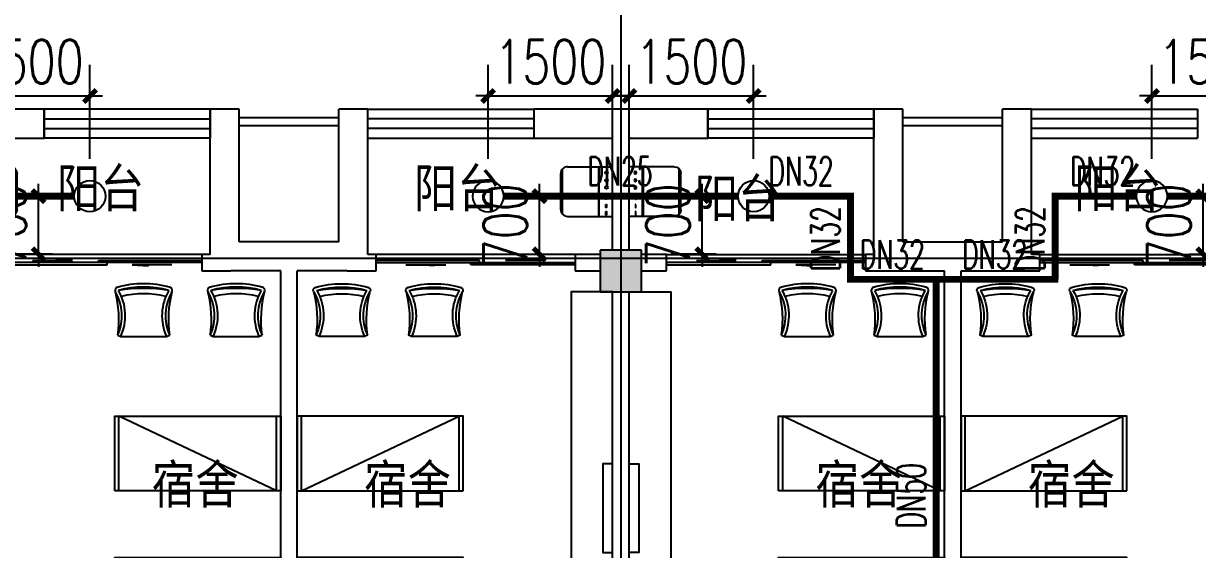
# Model space of a CAD drawing. Extents: x 0 to 2838408, y -923048 to 203859.
# Drawn here: x 2706063 to 2720213, y -474363 to -468028 of the extents above; entities that cross this region are included whole.
import ezdxf

# ---------------------------------------------------------------- set-up
doc = ezdxf.new("R2010")
doc.units = 0
doc.header["$LTSCALE"] = 1000
for name, color, linetype in [('A-Fixt', 81, 'Continuous'), ('COLUMN', 9, 'Continuous'), ('DOTE', 8, 'Continuous'), ('E2-栏杆', 92, 'Continuous'), ('EQUIP_喷头', 7, 'Continuous'), ('PIPE-喷淋', 6, 'Continuous'), ('PUB_HATCH', 8, 'Continuous'), ('PUB_TEXT', 7, 'Continuous'), ('TEXT_喷淋', 7, 'Continuous'), ('TWT_DIM', 3, 'Continuous'), ('WALL', 9, 'Continuous'), ('WINDOW', 4, 'Continuous'), ('XREF', 8, 'Continuous'), ('配景', 3, 'Continuous')]:
    doc.layers.add(name, color=color, linetype=linetype)
doc.styles.add('_TCH_DIM_T3', font='SIMPLEX', dxfattribs={"width": 0.75, "bigfont": 'HZTXT'})
doc.styles.add('_TWT_PIPEDN', font='SIMPLEX', dxfattribs={"width": 0.8, "height": 2.3, "bigfont": 'HZTXT'})
doc.styles.get("Standard").update_dxf_attribs({"font": 'geniso.shx', "bigfont": 'hztxt.shx'})
doc.dimstyles.new('_TWT_ARCH&&150', dxfattribs={"dimtxt": 525, "dimasz": 150, "dimexe": 375, "dimexo": 450, "dimgap": 150, "dimtad": 1, "dimdec": 0, "dimzin": 0, "dimdsep": 46, "dimtxsty": '_TCH_DIM_T3', "dimblk": 'ARCHTICK', "dimcen": 0.09, "dimclrt": 7, "dimazin": 2, "dimtfac": 1, "dimtdec": 0, "dimtix": 1, "dimtmove": 2, "dimatfit": 3, "dimfxl": 1, "dimtolj": 1, "dimtzin": 0, "dimarcsym": 0})

# ---------------------------------------------------------------- blocks, each defined once
blk = doc.blocks.new('单人床')
at = {"layer": 'A-Fixt'}
for p, q in [((47774, 13973), (48674, 13973)), ((47774, 12073), (48674, 13973)), ((47774, 12073), (48674, 12073))]:
    blk.add_line(p, q, dxfattribs=at)
blk.add_lwpolyline([(47774, 14023), (48674, 14023), (48674, 12023), (47774, 12023), (47774, 14023)], dxfattribs=at)
blk = doc.blocks.new('CH_AP01')
for p, q in [((-311, 17), (-275, 0)), ((-275, 0), (275, 0)), ((275, 0), (311, 17))]:
    blk.add_line(p, q)
for centre, radius, start, end in [((-307, 555), 37.8, 100.1859, 202.8359), ((0, -579), 1213, 74.7104, 105.2896), ((0, -579), 1173, 75.0287, 104.9713), ((0, -1278), 1857, 80.611, 99.389), ((307, 555), 37.8, 337.1641, 79.8141), ((-1658, 202), 1360, 352.1659, 14.4283), ((-824, 250), 563, 335.5038, 31.0903), ((-824, 250), 603, 335.5038, 30.2691), ((0, -579), 1093, 75.8767, 104.1233), ((824, 250), 603, 149.7309, 204.4962), ((824, 250), 563, 148.9097, 204.4962), ((1658, 202), 1360, 165.5717, 187.8341)]:
    blk.add_arc(centre, radius, start, end)
blk = doc.blocks.new('A$C61295E98')
at = {"color": 3}
for p, q in [((544, 598), (0, 598)), ((0, 598), (0, 0)), ((161, 598), (161, 0)), ((170, 0), (170, 598)), ((603, 572), (603, 26)), ((624, 518), (624, 80)), ((544, 0), (0, 0))]:
    blk.add_line(p, q, dxfattribs=at)
for points in [[(82, 540), (75, 540), (75, 577), (82, 577)], [(82, 453), (75, 453), (75, 490), (82, 490)], [(82, 353), (75, 353), (75, 389), (82, 389)]]:
    blk.add_lwpolyline(points, close=True, dxfattribs=at)
for centre in [(74, 250), (74, 164), (74, 71)]:
    blk.add_circle(centre, 15.7, dxfattribs=at)
for centre, start, end in [((544, 518), 360, 90), ((544, 80), 270, 0)]:
    blk.add_arc(centre, 80, start, end, dxfattribs=at)
blk = doc.blocks.new('宿舍')
at = {"layer": 'A-Fixt'}
for p, q in [((47854, 13802), (48354, 15702)), ((48354, 13802), (47854, 15702)), ((47854, 13802), (48354, 13802))]:
    blk.add_line(p, q, dxfattribs=at)
for points in [[(47854, 8602), (48354, 8602), (48354, 15702), (47854, 15702)], [(47854, 10676), (47970, 10676), (47970, 11743), (47854, 11743)]]:
    blk.add_lwpolyline(points, close=True, dxfattribs=at)
at = {"xscale": -1, "rotation": 90}
for p in [(63677, 60475), (63677, 58775)]:
    blk.add_blockref('单人床', p, dxfattribs=at)
at = {"layer": 'A-Fixt', "xscale": -1, "rotation": 180}
for p in [(50002, 9140), (51117, 9140)]:
    blk.add_blockref('CH_AP01', p, dxfattribs=at)
at = {"layer": '配景', "color": 252}
blk.add_blockref('A$C61295E98', (47854, 7097), dxfattribs=at)
blk = doc.blocks.new('$WINLIB2D$00000001')
at = {"color": 0}
for points in [[(-0.5, 0.5), (-0.5, -0.5)], [(-0.5, 0.5), (0.5, 0.5)], [(0.5, -0.5), (0.5, 0.5)], [(0.5, 0.1667), (-0.5, 0.1667)], [(0.5, -0.1667), (-0.5, -0.1667)], [(-0.5, -0.5), (0.5, -0.5)]]:
    blk.add_lwpolyline(points, dxfattribs=at)
blk = doc.blocks.new('$DorLib2D$00000131')
at = {"color": 0, "linetype": 'Continuous'}
for p, q in [((0.15, 0.125), (0.2319, 0.1973)), ((0.2319, 0.1973), (0.2319, 0.125)), ((-0.5, 0.125), (-0.5, 0)), ((0.0192, 0.125), (-0.5, 0.125)), ((0.0192, 0), (0.0192, 0.125)), ((0.35, 0.125), (0.15, 0.125)), ((-0.5, 0), (0.0192, 0)), ((-0.024, 0), (0.5, 0)), ((-0.024, -0.125), (-0.024, 0)), ((0.5, 0), (0.5, -0.125)), ((-0.35, -0.125), (-0.15, -0.125)), ((-0.2319, -0.1973), (-0.2319, -0.125)), ((-0.15, -0.125), (-0.2319, -0.1973)), ((0.5, -0.125), (-0.024, -0.125))]:
    blk.add_line(p, q, dxfattribs=at)
blk = doc.blocks.new('3F1')
at = {"layer": 'PUB_HATCH'}
blk.add_hatch(color=256, dxfattribs=at).paths.add_polyline_path([(2376966.7, -470758.3), (2376966.7, -471258.3), (2377466.7, -471258.3), (2377466.7, -470758.3)])
at = {"layer": 'COLUMN'}
for p, q in [((2376966.7, -470758.3), (2376966.7, -471258.3)), ((2377466.7, -470758.3), (2376966.7, -470758.3)), ((2377466.7, -471258.3), (2377466.7, -470758.3)), ((2376966.7, -471258.3), (2377466.7, -471258.3))]:
    blk.add_line(p, q, dxfattribs=at)
at = {"layer": 'DOTE'}
for p, q in [((2377216.7, -467258.3), (2377216.7, -550458.3)), ((2453916.7, -470858.3), (2343216.7, -470858.3)), ((2453916.7, -470858.3), (2343216.7, -470858.3))]:
    blk.add_line(p, q, dxfattribs=at)
at = {"layer": 'E2-栏杆'}
for points in [[(2372616.7, -469158.3), (2373816.7, -469158.3)], [(2380616.7, -469158.3), (2381816.7, -469158.3)], [(2372616.7, -469258.3), (2373816.7, -469258.3)], [(2380616.7, -469258.3), (2381816.7, -469258.3)]]:
    blk.add_lwpolyline(points, dxfattribs=at)
at = {"layer": 'WALL'}
for p, q in [((2370266.7, -469058.3), (2369216.7, -469058.3)), ((2370266.7, -469408.3), (2370266.7, -469058.3)), ((2372616.7, -469058.3), (2372266.7, -469058.3)), ((2372266.7, -469058.3), (2372266.7, -469408.3)), ((2372616.7, -470658.3), (2372616.7, -469058.3)), ((2374166.7, -469058.3), (2373816.7, -469058.3)), ((2373816.7, -470658.3), (2373816.7, -469058.3)), ((2374166.7, -469408.3), (2374166.7, -469058.3)), ((2377216.7, -469058.3), (2376166.7, -469058.3)), ((2376166.7, -469058.3), (2376166.7, -469408.3)), ((2378266.7, -469058.3), (2377216.7, -469058.3)), ((2378266.7, -469408.3), (2378266.7, -469058.3)), ((2380616.7, -469058.3), (2380266.7, -469058.3)), ((2380266.7, -469058.3), (2380266.7, -469408.3)), ((2380616.7, -470658.3), (2380616.7, -469058.3)), ((2382166.7, -469058.3), (2381816.7, -469058.3)), ((2381816.7, -470658.3), (2381816.7, -469058.3)), ((2382166.7, -469408.3), (2382166.7, -469058.3)), ((2369316.7, -469408.3), (2370266.7, -469408.3)), ((2372266.7, -470808.3), (2372266.7, -469408.3)), ((2374166.7, -470808.3), (2374166.7, -469408.3)), ((2376166.7, -469408.3), (2377116.7, -469408.3)), ((2377116.7, -470758.3), (2377116.7, -469408.3)), ((2377316.7, -469408.3), (2378266.7, -469408.3)), ((2377316.7, -470758.3), (2377316.7, -469408.3)), ((2380266.7, -470808.3), (2380266.7, -469408.3)), ((2382166.7, -470808.3), (2382166.7, -469408.3)), ((2373216.7, -470658.3), (2372616.7, -470658.3)), ((2373816.7, -470658.3), (2373216.7, -470658.3)), ((2380616.7, -470658.3), (2381216.7, -470658.3)), ((2381216.7, -470658.3), (2381816.7, -470658.3)), ((2372266.7, -470808.3), (2372166.7, -470808.3)), ((2372166.7, -470808.3), (2372166.7, -471008.3)), ((2374266.7, -470808.3), (2374166.7, -470808.3)), ((2374266.7, -471008.3), (2374266.7, -470808.3)), ((2376966.7, -470808.3), (2376666.7, -470808.3)), ((2376666.7, -470808.3), (2376666.7, -471008.3)), ((2377766.7, -470808.3), (2377466.7, -470808.3)), ((2377766.7, -471008.3), (2377766.7, -470808.3)), ((2380266.7, -470808.3), (2380166.7, -470808.3)), ((2380166.7, -470808.3), (2380166.7, -471008.3)), ((2382266.7, -470808.3), (2382166.7, -470808.3)), ((2382266.7, -471008.3), (2382266.7, -470808.3)), ((2372166.7, -471008.3), (2372516.7, -471008.3)), ((2373116.7, -471008.3), (2372516.7, -471008.3)), ((2373116.7, -475958.3), (2373116.7, -471008.3)), ((2373916.7, -471008.3), (2373316.7, -471008.3)), ((2373316.7, -475958.3), (2373316.7, -471008.3)), ((2373916.7, -471008.3), (2374266.7, -471008.3)), ((2376666.7, -471008.3), (2376966.7, -471008.3)), ((2377466.7, -471008.3), (2377766.7, -471008.3)), ((2380166.7, -471008.3), (2380516.7, -471008.3)), ((2380516.7, -471008.3), (2381116.7, -471008.3)), ((2381116.7, -475958.3), (2381116.7, -471008.3)), ((2381316.7, -471008.3), (2381916.7, -471008.3)), ((2381316.7, -475958.3), (2381316.7, -471008.3)), ((2381916.7, -471008.3), (2382266.7, -471008.3)), ((2377116.7, -475958.3), (2377116.7, -471258.3)), ((2377316.7, -475958.3), (2377316.7, -471258.3))]:
    blk.add_line(p, q, dxfattribs=at)
at = {"layer": 'WINDOW'}
for p, q in [((2372166.7, -470808.3), (2369766.7, -470808.3)), ((2376666.7, -470808.3), (2374266.7, -470808.3)), ((2377766.7, -470808.3), (2380166.7, -470808.3)), ((2382266.7, -470808.3), (2384666.7, -470808.3))]:
    blk.add_line(p, q, dxfattribs=at)
at = {"xscale": -1, "rotation": 180}
for p in [(2321462.9, -462656.6), (2329462.9, -462656.6)]:
    blk.add_blockref('宿舍', p, dxfattribs=at)
at = {"rotation": 180}
for p in [(2424970.6, -462656.6), (2432970.6, -462656.6)]:
    blk.add_blockref('宿舍', p, dxfattribs=at)
at = {"layer": 'WINDOW'}
for name, p, xscale, yscale, zscale, rotation in [('$WINLIB2D$00000001', (2371266.7, -469233.3), 2000, 350, 2000, 180.000000000002), ('$WINLIB2D$00000001', (2375166.7, -469233.3), -2000, 350, -2000, 180), ('$DorLib2D$00000131', (2370966.7, -470908.3), 2400, -200, 2400, 180), ('$DorLib2D$00000131', (2375466.7, -470908.3), -2400, -200, -2400, 180)]:
    blk.add_blockref(name, p, dxfattribs=dict(at, xscale=xscale, yscale=yscale, zscale=zscale, rotation=rotation))
for name, p, xscale, yscale, zscale in [('$WINLIB2D$00000001', (2379266.7, -469233.3), -2000, -350, -2000), ('$WINLIB2D$00000001', (2383166.7, -469233.3), 2000, -350, 2000), ('$DorLib2D$00000131', (2378966.7, -470908.3), -2400, 200, -2400), ('$DorLib2D$00000131', (2383466.7, -470908.3), 2400, 200, 2400)]:
    blk.add_blockref(name, p, dxfattribs=dict(at, xscale=xscale, yscale=yscale, zscale=zscale))
at = {"layer": 'PUB_TEXT'}
for s, p in [('阳台', (2370420, -470290.2)), ('阳台', (2374720.7, -470290.2)), ('阳台', (2382680.7, -470290.2)), ('阳台', (2378105, -470412.4)), ('宿舍', (2371562.1, -473858)), ('宿舍', (2374120.8, -473858)), ('宿舍', (2379562.1, -473858)), ('宿舍', (2382120.8, -473858))]:
    blk.add_text(s, height=525, dxfattribs=at).set_placement(p)
blk = doc.blocks.new('_ArchTick')
at = {"color": 0, "linetype": 'ByBlock', "const_width": 0.4}
blk.add_lwpolyline([(-0.5, -0.5), (0.5, 0.5)], dxfattribs=at)
blk = doc.blocks.new('*D2383')
at = {"layer": 'Defpoints', "color": 0, "linetype": 'ByBlock', "transparency": 16777216}
for p in [(2714863, -468901), (2713363, -470108), (2714863, -470108)]:
    blk.add_point(p, dxfattribs=at)
at = {"layer": 'TWT_DIM', "color": 0, "linetype": 'ByBlock', "lineweight": -2, "transparency": 16777216}
for p, q in [((2713363, -469658), (2713363, -468526)), ((2714863, -469658), (2714863, -468526)), ((2713363, -468901), (2713213, -468901)), ((2713363, -468901), (2714863, -468901)), ((2714863, -468901), (2715013, -468901))]:
    blk.add_line(p, q, dxfattribs=at)
at = {"layer": 'TWT_DIM', "color": 0, "linetype": 'ByBlock', "lineweight": -2, "transparency": 16777216, "xscale": 150, "yscale": 150, "zscale": 150}
blk.add_blockref('_ArchTick', (2713363, -468901), dxfattribs=at)
at = {"layer": 'TWT_DIM', "color": 0, "linetype": 'ByBlock', "lineweight": -2, "transparency": 16777216, "xscale": 150, "yscale": 150, "zscale": 150, "rotation": 180}
blk.add_blockref('_ArchTick', (2714863, -468901), dxfattribs=at)
at = {"layer": 'TWT_DIM', "color": 7, "linetype": 'ByBlock', "transparency": 16777216, "insert": (2714113, -468488), "char_height": 525, "attachment_point": 5, "style": '_TCH_DIM_T3'}
blk.add_mtext('\\A1;1500', dxfattribs=at)
blk = doc.blocks.new('*D2384')
at = {"layer": 'Defpoints', "color": 0, "linetype": 'ByBlock', "transparency": 16777216}
for p in [(2714244, -470108), (2714863, -470108), (2714863, -470808)]:
    blk.add_point(p, dxfattribs=at)
at = {"layer": 'TWT_DIM', "color": 0, "linetype": 'ByBlock', "lineweight": -2, "transparency": 16777216}
for p, q in [((2714244, -470108), (2714244, -469958)), ((2714413, -470108), (2713869, -470108)), ((2714244, -470808), (2714244, -470108)), ((2714413, -470808), (2713869, -470808)), ((2714244, -470808), (2714244, -470958))]:
    blk.add_line(p, q, dxfattribs=at)
at = {"layer": 'TWT_DIM', "color": 0, "linetype": 'ByBlock', "lineweight": -2, "transparency": 16777216, "xscale": 150, "yscale": 150, "zscale": 150}
for p, rotation in [((2714244, -470108), 270), ((2714244, -470808), 90)]:
    blk.add_blockref('_ArchTick', p, dxfattribs=dict(at, rotation=rotation))
at = {"layer": 'TWT_DIM', "color": 7, "linetype": 'ByBlock', "transparency": 16777216, "insert": (2713831, -470458), "char_height": 525, "attachment_point": 5, "rotation": 90, "style": '_TCH_DIM_T3'}
blk.add_mtext('\\A1;700', dxfattribs=at)
blk = doc.blocks.new('*D2385')
at = {"layer": 'Defpoints', "color": 0, "linetype": 'ByBlock', "transparency": 16777216}
for p in [(2706863, -468901), (2705363, -470108), (2706863, -470108)]:
    blk.add_point(p, dxfattribs=at)
at = {"layer": 'TWT_DIM', "color": 0, "linetype": 'ByBlock', "lineweight": -2, "transparency": 16777216}
for p, q in [((2705363, -469658), (2705363, -468526)), ((2706863, -469658), (2706863, -468526)), ((2705363, -468901), (2705213, -468901)), ((2705363, -468901), (2706863, -468901)), ((2706863, -468901), (2707013, -468901))]:
    blk.add_line(p, q, dxfattribs=at)
at = {"layer": 'TWT_DIM', "color": 0, "linetype": 'ByBlock', "lineweight": -2, "transparency": 16777216, "xscale": 150, "yscale": 150, "zscale": 150}
blk.add_blockref('_ArchTick', (2705363, -468901), dxfattribs=at)
at = {"layer": 'TWT_DIM', "color": 0, "linetype": 'ByBlock', "lineweight": -2, "transparency": 16777216, "xscale": 150, "yscale": 150, "zscale": 150, "rotation": 180}
blk.add_blockref('_ArchTick', (2706863, -468901), dxfattribs=at)
at = {"layer": 'TWT_DIM', "color": 7, "linetype": 'ByBlock', "transparency": 16777216, "insert": (2706113, -468488), "char_height": 525, "attachment_point": 5, "style": '_TCH_DIM_T3'}
blk.add_mtext('\\A1;1500', dxfattribs=at)
blk = doc.blocks.new('*D2386')
at = {"layer": 'Defpoints', "color": 0, "linetype": 'ByBlock', "transparency": 16777216}
for p in [(2706244, -470108), (2706863, -470108), (2706863, -470808)]:
    blk.add_point(p, dxfattribs=at)
at = {"layer": 'TWT_DIM', "color": 0, "linetype": 'ByBlock', "lineweight": -2, "transparency": 16777216}
for p, q in [((2706244, -470108), (2706244, -469958)), ((2706413, -470108), (2705869, -470108)), ((2706244, -470808), (2706244, -470108)), ((2706413, -470808), (2705869, -470808)), ((2706244, -470808), (2706244, -470958))]:
    blk.add_line(p, q, dxfattribs=at)
at = {"layer": 'TWT_DIM', "color": 0, "linetype": 'ByBlock', "lineweight": -2, "transparency": 16777216, "xscale": 150, "yscale": 150, "zscale": 150}
for p, rotation in [((2706244, -470108), 270), ((2706244, -470808), 90)]:
    blk.add_blockref('_ArchTick', p, dxfattribs=dict(at, rotation=rotation))
at = {"layer": 'TWT_DIM', "color": 7, "linetype": 'ByBlock', "transparency": 16777216, "insert": (2705831, -470458), "char_height": 525, "attachment_point": 5, "rotation": 90, "style": '_TCH_DIM_T3'}
blk.add_mtext('\\A1;700', dxfattribs=at)
blk = doc.blocks.new('*D2410')
at = {"layer": 'Defpoints', "color": 0, "linetype": 'ByBlock', "transparency": 16777216}
for p in [(2721163, -468901), (2719663, -470108), (2721163, -470108)]:
    blk.add_point(p, dxfattribs=at)
at = {"layer": 'TWT_DIM', "color": 0, "linetype": 'ByBlock', "lineweight": -2, "transparency": 16777216}
for p, q in [((2719663, -469658), (2719663, -468526)), ((2721163, -469658), (2721163, -468526)), ((2719663, -468901), (2719513, -468901)), ((2719663, -468901), (2721163, -468901)), ((2721163, -468901), (2721313, -468901))]:
    blk.add_line(p, q, dxfattribs=at)
at = {"layer": 'TWT_DIM', "color": 0, "linetype": 'ByBlock', "lineweight": -2, "transparency": 16777216, "xscale": 150, "yscale": 150, "zscale": 150}
blk.add_blockref('_ArchTick', (2719663, -468901), dxfattribs=at)
at = {"layer": 'TWT_DIM', "color": 0, "linetype": 'ByBlock', "lineweight": -2, "transparency": 16777216, "xscale": 150, "yscale": 150, "zscale": 150, "rotation": 180}
blk.add_blockref('_ArchTick', (2721163, -468901), dxfattribs=at)
at = {"layer": 'TWT_DIM', "color": 7, "linetype": 'ByBlock', "transparency": 16777216, "insert": (2720413, -468488), "char_height": 525, "attachment_point": 5, "style": '_TCH_DIM_T3'}
blk.add_mtext('\\A1;1500', dxfattribs=at)
blk = doc.blocks.new('*D2411')
at = {"layer": 'Defpoints', "color": 0, "linetype": 'ByBlock', "transparency": 16777216}
for p in [(2719663, -470108), (2720282, -470108), (2719663, -470808)]:
    blk.add_point(p, dxfattribs=at)
at = {"layer": 'TWT_DIM', "color": 0, "linetype": 'ByBlock', "lineweight": -2, "transparency": 16777216}
for p, q in [((2720282, -470108), (2720282, -469958)), ((2720113, -470108), (2720657, -470108)), ((2720282, -470808), (2720282, -470108)), ((2720113, -470808), (2720657, -470808)), ((2720282, -470808), (2720282, -470958))]:
    blk.add_line(p, q, dxfattribs=at)
at = {"layer": 'TWT_DIM', "color": 0, "linetype": 'ByBlock', "lineweight": -2, "transparency": 16777216, "xscale": 150, "yscale": 150, "zscale": 150}
for p, rotation in [((2720282, -470108), 270), ((2720282, -470808), 90)]:
    blk.add_blockref('_ArchTick', p, dxfattribs=dict(at, rotation=rotation))
at = {"layer": 'TWT_DIM', "color": 7, "linetype": 'ByBlock', "transparency": 16777216, "insert": (2719869, -470458), "char_height": 525, "attachment_point": 5, "rotation": 90, "style": '_TCH_DIM_T3'}
blk.add_mtext('\\A1;700', dxfattribs=at)
blk = doc.blocks.new('*D2420')
at = {"layer": 'Defpoints', "color": 0, "linetype": 'ByBlock', "transparency": 16777216}
for p in [(2713163, -468901), (2711663, -470108), (2713163, -470108)]:
    blk.add_point(p, dxfattribs=at)
at = {"layer": 'TWT_DIM', "color": 0, "linetype": 'ByBlock', "lineweight": -2, "transparency": 16777216}
for p, q in [((2711663, -469658), (2711663, -468526)), ((2713163, -469658), (2713163, -468526)), ((2711663, -468901), (2711513, -468901)), ((2711663, -468901), (2713163, -468901)), ((2713163, -468901), (2713313, -468901))]:
    blk.add_line(p, q, dxfattribs=at)
at = {"layer": 'TWT_DIM', "color": 0, "linetype": 'ByBlock', "lineweight": -2, "transparency": 16777216, "xscale": 150, "yscale": 150, "zscale": 150}
blk.add_blockref('_ArchTick', (2711663, -468901), dxfattribs=at)
at = {"layer": 'TWT_DIM', "color": 0, "linetype": 'ByBlock', "lineweight": -2, "transparency": 16777216, "xscale": 150, "yscale": 150, "zscale": 150, "rotation": 180}
blk.add_blockref('_ArchTick', (2713163, -468901), dxfattribs=at)
at = {"layer": 'TWT_DIM', "color": 7, "linetype": 'ByBlock', "transparency": 16777216, "insert": (2712413, -468488), "char_height": 525, "attachment_point": 5, "style": '_TCH_DIM_T3'}
blk.add_mtext('\\A1;1500', dxfattribs=at)
blk = doc.blocks.new('*D2421')
at = {"layer": 'Defpoints', "color": 0, "linetype": 'ByBlock', "transparency": 16777216}
for p in [(2711663, -470108), (2712282, -470108), (2711663, -470808)]:
    blk.add_point(p, dxfattribs=at)
at = {"layer": 'TWT_DIM', "color": 0, "linetype": 'ByBlock', "lineweight": -2, "transparency": 16777216}
for p, q in [((2712282, -470108), (2712282, -469958)), ((2712113, -470108), (2712657, -470108)), ((2712282, -470808), (2712282, -470108)), ((2712113, -470808), (2712657, -470808)), ((2712282, -470808), (2712282, -470958))]:
    blk.add_line(p, q, dxfattribs=at)
at = {"layer": 'TWT_DIM', "color": 0, "linetype": 'ByBlock', "lineweight": -2, "transparency": 16777216, "xscale": 150, "yscale": 150, "zscale": 150}
for p, rotation in [((2712282, -470108), 270), ((2712282, -470808), 90)]:
    blk.add_blockref('_ArchTick', p, dxfattribs=dict(at, rotation=rotation))
at = {"layer": 'TWT_DIM', "color": 7, "linetype": 'ByBlock', "transparency": 16777216, "insert": (2711869, -470458), "char_height": 525, "attachment_point": 5, "rotation": 90, "style": '_TCH_DIM_T3'}
blk.add_mtext('\\A1;700', dxfattribs=at)
blk = doc.blocks.new('$TwtSys$00000125')
blk.add_circle((0, 0, 0), 1)

msp = doc.modelspace()

# ---------------------------------------------------------------- hatches: boundary and pattern name
at = {"layer": 'PIPE-喷淋', "linetype": 'ByBlock'}
for points in [[(2716029.3, -470108.3), (2716070.6, -470108.3), (2716070.6, -470067)], [(2716029.3, -470108.3), (2716029.3, -470067), (2716070.6, -470067)], [(2718495.8, -470108.3), (2718454.5, -470108.3), (2718454.5, -470067)], [(2718495.8, -470108.3), (2718495.8, -470067), (2718454.5, -470067)], [(2716029.3, -471108.3), (2716029.3, -471149.5), (2715988.1, -471149.5)], [(2716029.3, -471108.3), (2715988.1, -471108.3), (2715988.1, -471149.5)], [(2718495.8, -471108.3), (2718495.8, -471149.5), (2718537, -471149.5)], [(2718495.8, -471108.3), (2718537, -471108.3), (2718537, -471149.5)]]:
    msp.add_hatch(color=256, dxfattribs=at).paths.add_polyline_path(points)

# ---------------------------------------------------------------- linework, layer by layer
at = {"layer": 'PIPE-喷淋', "linetype": 'ByBlock', "ltscale": 1.5, "const_width": 82.5}
for points in [[(2703850, -470108.3), (2706675, -470108.3)], [(2711850, -470108.3), (2714675, -470108.3)], [(2716029.3, -470108.3), (2715050, -470108.3)], [(2716029.3, -471108.3), (2716029.3, -470108.3)], [(2718495.8, -471108.3), (2718495.8, -470108.3)], [(2718495.8, -470108.3), (2719475, -470108.3)], [(2719850, -470108.3), (2722675, -470108.3)], [(2717062.5, -471108.3), (2716029.3, -471108.3)], [(2717062.5, -476297.7), (2717062.5, -471108.3)], [(2717062.5, -471108.3), (2718495.8, -471108.3)]]:
    msp.add_lwpolyline(points, dxfattribs=at)

# ---------------------------------------------------------------- block references
at = {"layer": 'EQUIP_喷头', "linetype": 'ByBlock', "xscale": 187.5, "yscale": 187.5, "zscale": 187.5}
for p in [(2706862.5, -470108.3), (2714862.5, -470108.3)]:
    msp.add_blockref('$TwtSys$00000125', p, dxfattribs=at)
at = {"layer": 'EQUIP_喷头', "linetype": 'ByBlock', "xscale": 187.5, "yscale": -187.5, "zscale": 187.5, "rotation": 180}
for p in [(2711662.5, -470108.3), (2719662.5, -470108.3)]:
    msp.add_blockref('$TwtSys$00000125', p, dxfattribs=at)
at = {"layer": 'XREF'}
msp.add_blockref('3F1', (336045.8, 0), dxfattribs=at)

# ---------------------------------------------------------------- texts
at = {"layer": 'TEXT_喷淋', "color": 251, "linetype": 'ByBlock', "style": '_TWT_PIPEDN', "width": 0.64}
for s, p in [('DN25', (2712857.7, -469980.8)), ('DN32', (2715041.1, -469980.8)), ('DN32', (2718674.4, -469980.8)), ('DN32', (2716141.1, -470980.8)), ('DN32', (2717374.4, -470980.8))]:
    msp.add_text(s, height=345, dxfattribs=at).set_placement(p)
for s, p in [('DN32', (2715901.8, -471013.1)), ('DN32', (2718368.3, -471013.1)), ('DN50', (2716935, -474107.8))]:
    msp.add_text(s, height=345, rotation=90, dxfattribs=at).set_placement(p)

# ---------------------------------------------------------------- dimensions: what is measured, and where the dimension line sits
at = {"layer": 'TWT_DIM', "linetype": 'ByBlock'}
for p1, p2, distance, picture, middle in [((2705362.5, -470108.3), (2706862.5, -470108.3), 1207.4, '*D2385', (2706112.5, -468488.3)), ((2711662.5, -470108.3), (2713162.5, -470108.3), 1207.4, '*D2420', (2712412.5, -468488.3)), ((2713362.5, -470108.3), (2714862.5, -470108.3), 1207.4, '*D2383', (2714112.5, -468488.3)), ((2719662.5, -470108.3), (2721162.5, -470108.3), 1207.4, '*D2410', (2720412.5, -468488.3)), ((2706862.5, -470808.3), (2706862.5, -470108.3), 619, '*D2386', (2705831, -470458.3)), ((2711662.5, -470808.3), (2711662.5, -470108.3), -619, '*D2421', (2711869, -470458.3)), ((2714862.5, -470808.3), (2714862.5, -470108.3), 619, '*D2384', (2713831, -470458.3)), ((2719662.5, -470808.3), (2719662.5, -470108.3), -619, '*D2411', (2719869, -470458.3))]:
    dim = msp.add_aligned_dim(p1=p1, p2=p2, distance=distance, dimstyle='_TWT_ARCH&&150', dxfattribs=at)
    dim.commit()
    dim.dimension.update_dxf_attribs({"geometry": picture, "text_midpoint": middle})

doc.saveas('drawing.dxf')
